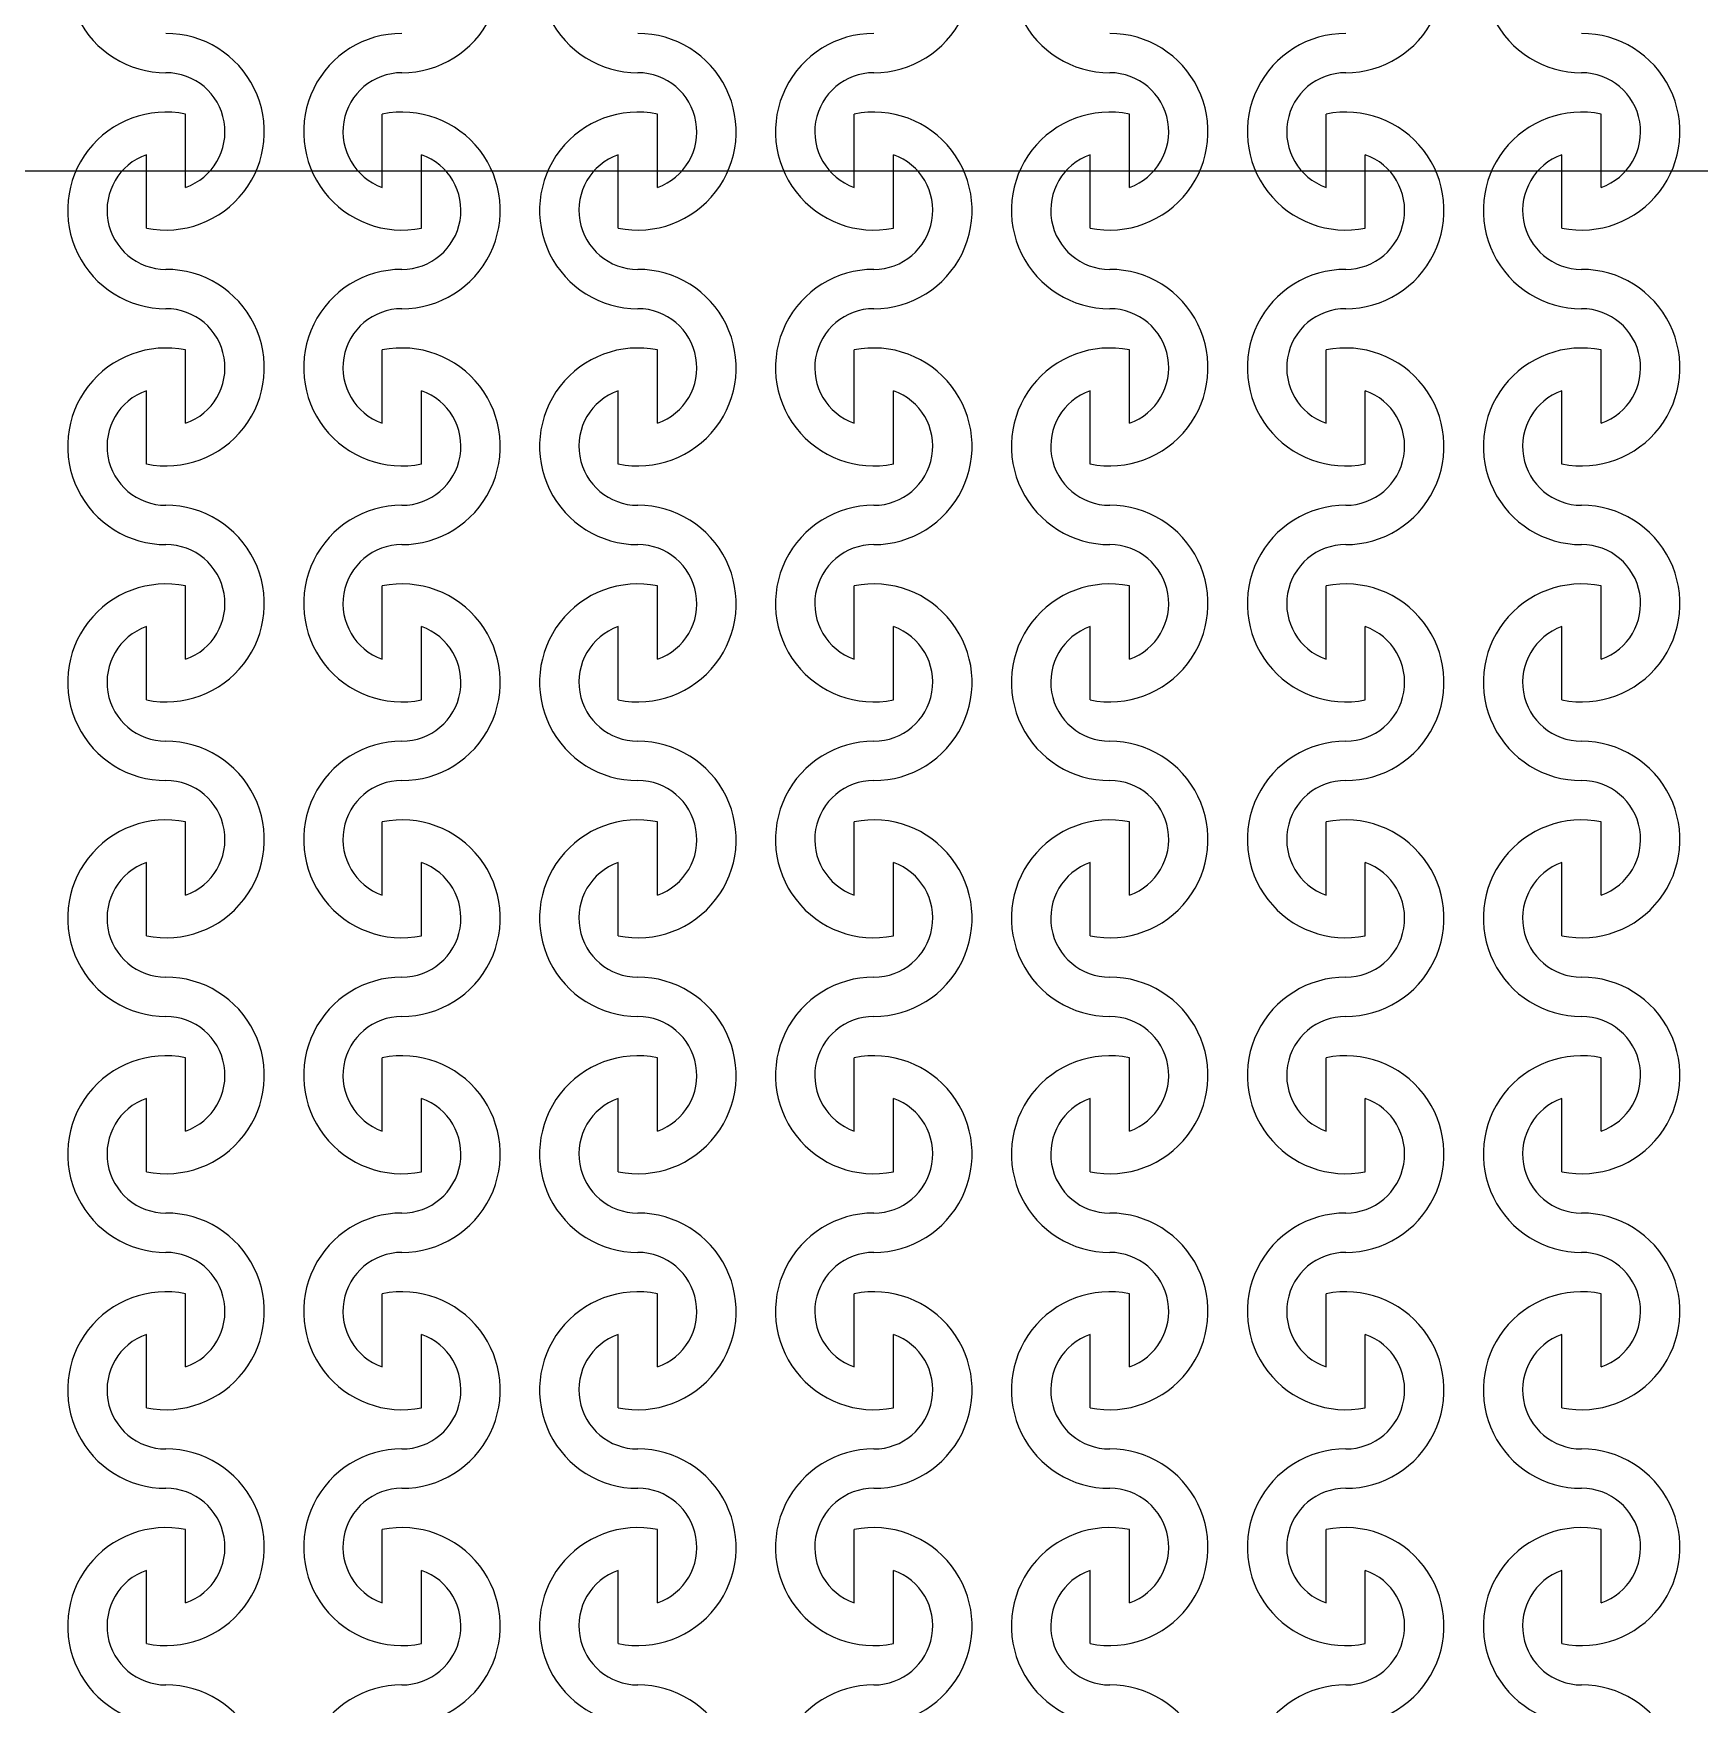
# Model space of a CAD drawing. Header units: millimetres. Extents: x 40661 to 310350, y 5158 to 133158.
# Drawn here: x 105468 to 107586, y 54871 to 56996 of the extents above; entities that cross this region are included whole.
import ezdxf

# ---------------------------------------------------------------- set-up
doc = ezdxf.new("R2010")
doc.units = ezdxf.units.MM
doc.layers.add('Clear', color=150, linetype='Continuous')

msp = doc.modelspace()

# ---------------------------------------------------------------- linework, layer by layer
msp.add_line((130991.2, 56821.1), (100329.8, 56821.1))
msp.add_line((130991.2, 56821.1), (100329.8, 56821.1))
for radius in [25000, 25000, 15000, 15000]:
    msp.add_circle((115660.5, 56821.1), radius)
at = {"layer": 'Clear'}
for p, q in [((105661.2, 56800.4), (105661.2, 56893.6)), ((105661.2, 56800.4), (105661.2, 56893.6)), ((105661.2, 56800.4), (105661.2, 56893.6)), ((105661.2, 56800.4), (105661.2, 56893.6)), ((105911.2, 56800.4), (105911.2, 56893.6)), ((105911.2, 56800.4), (105911.2, 56893.6)), ((105911.2, 56800.4), (105911.2, 56893.6)), ((105911.2, 56800.4), (105911.2, 56893.6)), ((106261.2, 56800.4), (106261.2, 56893.6)), ((106261.2, 56800.4), (106261.2, 56893.6)), ((106261.2, 56800.4), (106261.2, 56893.6)), ((106261.2, 56800.4), (106261.2, 56893.6)), ((106511.2, 56800.4), (106511.2, 56893.6)), ((106511.2, 56800.4), (106511.2, 56893.6)), ((106511.2, 56800.4), (106511.2, 56893.6)), ((106511.2, 56800.4), (106511.2, 56893.6)), ((106861.2, 56800.4), (106861.2, 56893.6)), ((106861.2, 56800.4), (106861.2, 56893.6)), ((106861.2, 56800.4), (106861.2, 56893.6)), ((106861.2, 56800.4), (106861.2, 56893.6)), ((107111.2, 56800.4), (107111.2, 56893.6)), ((107111.2, 56800.4), (107111.2, 56893.6)), ((107111.2, 56800.4), (107111.2, 56893.6)), ((107111.2, 56800.4), (107111.2, 56893.6)), ((107461.2, 56800.4), (107461.2, 56893.6)), ((107461.2, 56800.4), (107461.2, 56893.6)), ((107461.2, 56800.4), (107461.2, 56893.6)), ((107461.2, 56800.4), (107461.2, 56893.6)), ((105611.2, 56748.6), (105611.2, 56841.8)), ((105611.2, 56748.6), (105611.2, 56841.8)), ((105611.2, 56748.6), (105611.2, 56841.8)), ((105611.2, 56748.6), (105611.2, 56841.8)), ((105961.2, 56748.6), (105961.2, 56841.8)), ((105961.2, 56748.6), (105961.2, 56841.8)), ((105961.2, 56748.6), (105961.2, 56841.8)), ((105961.2, 56748.6), (105961.2, 56841.8)), ((106211.2, 56748.6), (106211.2, 56841.8)), ((106211.2, 56748.6), (106211.2, 56841.8)), ((106211.2, 56748.6), (106211.2, 56841.8)), ((106211.2, 56748.6), (106211.2, 56841.8)), ((106561.2, 56748.6), (106561.2, 56841.8)), ((106561.2, 56748.6), (106561.2, 56841.8)), ((106561.2, 56748.6), (106561.2, 56841.8)), ((106561.2, 56748.6), (106561.2, 56841.8)), ((106811.2, 56748.6), (106811.2, 56841.8)), ((106811.2, 56748.6), (106811.2, 56841.8)), ((106811.2, 56748.6), (106811.2, 56841.8)), ((106811.2, 56748.6), (106811.2, 56841.8)), ((107161.2, 56748.6), (107161.2, 56841.8)), ((107161.2, 56748.6), (107161.2, 56841.8)), ((107161.2, 56748.6), (107161.2, 56841.8)), ((107161.2, 56748.6), (107161.2, 56841.8)), ((107411.2, 56748.6), (107411.2, 56841.8)), ((107411.2, 56748.6), (107411.2, 56841.8)), ((107411.2, 56748.6), (107411.2, 56841.8)), ((107411.2, 56748.6), (107411.2, 56841.8)), ((105661.2, 56500.4), (105661.2, 56593.6)), ((105661.2, 56500.4), (105661.2, 56593.6)), ((105661.2, 56500.4), (105661.2, 56593.6)), ((105661.2, 56500.4), (105661.2, 56593.6)), ((105911.2, 56500.4), (105911.2, 56593.6)), ((105911.2, 56500.4), (105911.2, 56593.6)), ((105911.2, 56500.4), (105911.2, 56593.6)), ((105911.2, 56500.4), (105911.2, 56593.6)), ((106261.2, 56500.4), (106261.2, 56593.6)), ((106261.2, 56500.4), (106261.2, 56593.6)), ((106261.2, 56500.4), (106261.2, 56593.6)), ((106261.2, 56500.4), (106261.2, 56593.6)), ((106511.2, 56500.4), (106511.2, 56593.6)), ((106511.2, 56500.4), (106511.2, 56593.6)), ((106511.2, 56500.4), (106511.2, 56593.6)), ((106511.2, 56500.4), (106511.2, 56593.6)), ((106861.2, 56500.4), (106861.2, 56593.6)), ((106861.2, 56500.4), (106861.2, 56593.6)), ((106861.2, 56500.4), (106861.2, 56593.6)), ((106861.2, 56500.4), (106861.2, 56593.6)), ((107111.2, 56500.4), (107111.2, 56593.6)), ((107111.2, 56500.4), (107111.2, 56593.6)), ((107111.2, 56500.4), (107111.2, 56593.6)), ((107111.2, 56500.4), (107111.2, 56593.6)), ((107461.2, 56500.4), (107461.2, 56593.6)), ((107461.2, 56500.4), (107461.2, 56593.6)), ((107461.2, 56500.4), (107461.2, 56593.6)), ((107461.2, 56500.4), (107461.2, 56593.6)), ((105611.2, 56448.6), (105611.2, 56541.8)), ((105611.2, 56448.6), (105611.2, 56541.8)), ((105611.2, 56448.6), (105611.2, 56541.8)), ((105611.2, 56448.6), (105611.2, 56541.8)), ((105961.2, 56448.6), (105961.2, 56541.8)), ((105961.2, 56448.6), (105961.2, 56541.8)), ((105961.2, 56448.6), (105961.2, 56541.8)), ((105961.2, 56448.6), (105961.2, 56541.8)), ((106211.2, 56448.6), (106211.2, 56541.8)), ((106211.2, 56448.6), (106211.2, 56541.8)), ((106211.2, 56448.6), (106211.2, 56541.8)), ((106211.2, 56448.6), (106211.2, 56541.8)), ((106561.2, 56448.6), (106561.2, 56541.8)), ((106561.2, 56448.6), (106561.2, 56541.8)), ((106561.2, 56448.6), (106561.2, 56541.8)), ((106561.2, 56448.6), (106561.2, 56541.8)), ((106811.2, 56448.6), (106811.2, 56541.8)), ((106811.2, 56448.6), (106811.2, 56541.8)), ((106811.2, 56448.6), (106811.2, 56541.8)), ((106811.2, 56448.6), (106811.2, 56541.8)), ((107161.2, 56448.6), (107161.2, 56541.8)), ((107161.2, 56448.6), (107161.2, 56541.8)), ((107161.2, 56448.6), (107161.2, 56541.8)), ((107161.2, 56448.6), (107161.2, 56541.8)), ((107411.2, 56448.6), (107411.2, 56541.8)), ((107411.2, 56448.6), (107411.2, 56541.8)), ((107411.2, 56448.6), (107411.2, 56541.8)), ((107411.2, 56448.6), (107411.2, 56541.8)), ((105661.2, 56200.4), (105661.2, 56293.6)), ((105661.2, 56200.4), (105661.2, 56293.6)), ((105661.2, 56200.4), (105661.2, 56293.6)), ((105661.2, 56200.4), (105661.2, 56293.6)), ((105911.2, 56200.4), (105911.2, 56293.6)), ((105911.2, 56200.4), (105911.2, 56293.6)), ((105911.2, 56200.4), (105911.2, 56293.6)), ((105911.2, 56200.4), (105911.2, 56293.6)), ((106261.2, 56200.4), (106261.2, 56293.6)), ((106261.2, 56200.4), (106261.2, 56293.6)), ((106261.2, 56200.4), (106261.2, 56293.6)), ((106261.2, 56200.4), (106261.2, 56293.6)), ((106511.2, 56200.4), (106511.2, 56293.6)), ((106511.2, 56200.4), (106511.2, 56293.6)), ((106511.2, 56200.4), (106511.2, 56293.6)), ((106511.2, 56200.4), (106511.2, 56293.6)), ((106861.2, 56200.4), (106861.2, 56293.6)), ((106861.2, 56200.4), (106861.2, 56293.6)), ((106861.2, 56200.4), (106861.2, 56293.6)), ((106861.2, 56200.4), (106861.2, 56293.6)), ((107111.2, 56200.4), (107111.2, 56293.6)), ((107111.2, 56200.4), (107111.2, 56293.6)), ((107111.2, 56200.4), (107111.2, 56293.6)), ((107111.2, 56200.4), (107111.2, 56293.6)), ((107461.2, 56200.4), (107461.2, 56293.6)), ((107461.2, 56200.4), (107461.2, 56293.6)), ((107461.2, 56200.4), (107461.2, 56293.6)), ((107461.2, 56200.4), (107461.2, 56293.6)), ((105611.2, 56148.6), (105611.2, 56241.8)), ((105611.2, 56148.6), (105611.2, 56241.8)), ((105611.2, 56148.6), (105611.2, 56241.8)), ((105611.2, 56148.6), (105611.2, 56241.8)), ((105961.2, 56148.6), (105961.2, 56241.8)), ((105961.2, 56148.6), (105961.2, 56241.8)), ((105961.2, 56148.6), (105961.2, 56241.8)), ((105961.2, 56148.6), (105961.2, 56241.8)), ((106211.2, 56148.6), (106211.2, 56241.8)), ((106211.2, 56148.6), (106211.2, 56241.8)), ((106211.2, 56148.6), (106211.2, 56241.8)), ((106211.2, 56148.6), (106211.2, 56241.8)), ((106561.2, 56148.6), (106561.2, 56241.8)), ((106561.2, 56148.6), (106561.2, 56241.8)), ((106561.2, 56148.6), (106561.2, 56241.8)), ((106561.2, 56148.6), (106561.2, 56241.8)), ((106811.2, 56148.6), (106811.2, 56241.8)), ((106811.2, 56148.6), (106811.2, 56241.8)), ((106811.2, 56148.6), (106811.2, 56241.8)), ((106811.2, 56148.6), (106811.2, 56241.8)), ((107161.2, 56148.6), (107161.2, 56241.8)), ((107161.2, 56148.6), (107161.2, 56241.8)), ((107161.2, 56148.6), (107161.2, 56241.8)), ((107161.2, 56148.6), (107161.2, 56241.8)), ((107411.2, 56148.6), (107411.2, 56241.8)), ((107411.2, 56148.6), (107411.2, 56241.8)), ((107411.2, 56148.6), (107411.2, 56241.8)), ((107411.2, 56148.6), (107411.2, 56241.8)), ((105661.2, 55900.4), (105661.2, 55993.6)), ((105661.2, 55900.4), (105661.2, 55993.6)), ((105661.2, 55900.4), (105661.2, 55993.6)), ((105661.2, 55900.4), (105661.2, 55993.6)), ((105911.2, 55900.4), (105911.2, 55993.6)), ((105911.2, 55900.4), (105911.2, 55993.6)), ((105911.2, 55900.4), (105911.2, 55993.6)), ((105911.2, 55900.4), (105911.2, 55993.6)), ((106261.2, 55900.4), (106261.2, 55993.6)), ((106261.2, 55900.4), (106261.2, 55993.6)), ((106261.2, 55900.4), (106261.2, 55993.6)), ((106261.2, 55900.4), (106261.2, 55993.6)), ((106511.2, 55900.4), (106511.2, 55993.6)), ((106511.2, 55900.4), (106511.2, 55993.6)), ((106511.2, 55900.4), (106511.2, 55993.6)), ((106511.2, 55900.4), (106511.2, 55993.6)), ((106861.2, 55900.4), (106861.2, 55993.6)), ((106861.2, 55900.4), (106861.2, 55993.6)), ((106861.2, 55900.4), (106861.2, 55993.6)), ((106861.2, 55900.4), (106861.2, 55993.6)), ((107111.2, 55900.4), (107111.2, 55993.6)), ((107111.2, 55900.4), (107111.2, 55993.6)), ((107111.2, 55900.4), (107111.2, 55993.6)), ((107111.2, 55900.4), (107111.2, 55993.6)), ((107461.2, 55900.4), (107461.2, 55993.6)), ((107461.2, 55900.4), (107461.2, 55993.6)), ((107461.2, 55900.4), (107461.2, 55993.6)), ((107461.2, 55900.4), (107461.2, 55993.6)), ((105611.2, 55848.6), (105611.2, 55941.8)), ((105611.2, 55848.6), (105611.2, 55941.8)), ((105611.2, 55848.6), (105611.2, 55941.8)), ((105611.2, 55848.6), (105611.2, 55941.8)), ((105961.2, 55848.6), (105961.2, 55941.8)), ((105961.2, 55848.6), (105961.2, 55941.8)), ((105961.2, 55848.6), (105961.2, 55941.8)), ((105961.2, 55848.6), (105961.2, 55941.8)), ((106211.2, 55848.6), (106211.2, 55941.8)), ((106211.2, 55848.6), (106211.2, 55941.8)), ((106211.2, 55848.6), (106211.2, 55941.8)), ((106211.2, 55848.6), (106211.2, 55941.8)), ((106561.2, 55848.6), (106561.2, 55941.8)), ((106561.2, 55848.6), (106561.2, 55941.8)), ((106561.2, 55848.6), (106561.2, 55941.8)), ((106561.2, 55848.6), (106561.2, 55941.8)), ((106811.2, 55848.6), (106811.2, 55941.8)), ((106811.2, 55848.6), (106811.2, 55941.8)), ((106811.2, 55848.6), (106811.2, 55941.8)), ((106811.2, 55848.6), (106811.2, 55941.8)), ((107161.2, 55848.6), (107161.2, 55941.8)), ((107161.2, 55848.6), (107161.2, 55941.8)), ((107161.2, 55848.6), (107161.2, 55941.8)), ((107161.2, 55848.6), (107161.2, 55941.8)), ((107411.2, 55848.6), (107411.2, 55941.8)), ((107411.2, 55848.6), (107411.2, 55941.8)), ((107411.2, 55848.6), (107411.2, 55941.8)), ((107411.2, 55848.6), (107411.2, 55941.8)), ((105661.2, 55600.4), (105661.2, 55693.6)), ((105661.2, 55600.4), (105661.2, 55693.6)), ((105661.2, 55600.4), (105661.2, 55693.6)), ((105661.2, 55600.4), (105661.2, 55693.6)), ((105911.2, 55600.4), (105911.2, 55693.6)), ((105911.2, 55600.4), (105911.2, 55693.6)), ((105911.2, 55600.4), (105911.2, 55693.6)), ((105911.2, 55600.4), (105911.2, 55693.6)), ((106261.2, 55600.4), (106261.2, 55693.6)), ((106261.2, 55600.4), (106261.2, 55693.6)), ((106261.2, 55600.4), (106261.2, 55693.6)), ((106261.2, 55600.4), (106261.2, 55693.6)), ((106511.2, 55600.4), (106511.2, 55693.6)), ((106511.2, 55600.4), (106511.2, 55693.6)), ((106511.2, 55600.4), (106511.2, 55693.6)), ((106511.2, 55600.4), (106511.2, 55693.6)), ((106861.2, 55600.4), (106861.2, 55693.6)), ((106861.2, 55600.4), (106861.2, 55693.6)), ((106861.2, 55600.4), (106861.2, 55693.6)), ((106861.2, 55600.4), (106861.2, 55693.6)), ((107111.2, 55600.4), (107111.2, 55693.6)), ((107111.2, 55600.4), (107111.2, 55693.6)), ((107111.2, 55600.4), (107111.2, 55693.6)), ((107111.2, 55600.4), (107111.2, 55693.6)), ((107461.2, 55600.4), (107461.2, 55693.6)), ((107461.2, 55600.4), (107461.2, 55693.6)), ((107461.2, 55600.4), (107461.2, 55693.6)), ((107461.2, 55600.4), (107461.2, 55693.6)), ((105611.2, 55548.6), (105611.2, 55641.8)), ((105611.2, 55548.6), (105611.2, 55641.8)), ((105611.2, 55548.6), (105611.2, 55641.8)), ((105611.2, 55548.6), (105611.2, 55641.8)), ((105961.2, 55548.6), (105961.2, 55641.8)), ((105961.2, 55548.6), (105961.2, 55641.8)), ((105961.2, 55548.6), (105961.2, 55641.8)), ((105961.2, 55548.6), (105961.2, 55641.8)), ((106211.2, 55548.6), (106211.2, 55641.8)), ((106211.2, 55548.6), (106211.2, 55641.8)), ((106211.2, 55548.6), (106211.2, 55641.8)), ((106211.2, 55548.6), (106211.2, 55641.8)), ((106561.2, 55548.6), (106561.2, 55641.8)), ((106561.2, 55548.6), (106561.2, 55641.8)), ((106561.2, 55548.6), (106561.2, 55641.8)), ((106561.2, 55548.6), (106561.2, 55641.8)), ((106811.2, 55548.6), (106811.2, 55641.8)), ((106811.2, 55548.6), (106811.2, 55641.8)), ((106811.2, 55548.6), (106811.2, 55641.8)), ((106811.2, 55548.6), (106811.2, 55641.8)), ((107161.2, 55548.6), (107161.2, 55641.8)), ((107161.2, 55548.6), (107161.2, 55641.8)), ((107161.2, 55548.6), (107161.2, 55641.8)), ((107161.2, 55548.6), (107161.2, 55641.8)), ((107411.2, 55548.6), (107411.2, 55641.8)), ((107411.2, 55548.6), (107411.2, 55641.8)), ((107411.2, 55548.6), (107411.2, 55641.8)), ((107411.2, 55548.6), (107411.2, 55641.8)), ((105661.2, 55300.4), (105661.2, 55393.6)), ((105661.2, 55300.4), (105661.2, 55393.6)), ((105661.2, 55300.4), (105661.2, 55393.6)), ((105661.2, 55300.4), (105661.2, 55393.6)), ((105911.2, 55300.4), (105911.2, 55393.6)), ((105911.2, 55300.4), (105911.2, 55393.6)), ((105911.2, 55300.4), (105911.2, 55393.6)), ((105911.2, 55300.4), (105911.2, 55393.6)), ((106261.2, 55300.4), (106261.2, 55393.6)), ((106261.2, 55300.4), (106261.2, 55393.6)), ((106261.2, 55300.4), (106261.2, 55393.6)), ((106261.2, 55300.4), (106261.2, 55393.6)), ((106511.2, 55300.4), (106511.2, 55393.6)), ((106511.2, 55300.4), (106511.2, 55393.6)), ((106511.2, 55300.4), (106511.2, 55393.6)), ((106511.2, 55300.4), (106511.2, 55393.6)), ((106861.2, 55300.4), (106861.2, 55393.6)), ((106861.2, 55300.4), (106861.2, 55393.6)), ((106861.2, 55300.4), (106861.2, 55393.6)), ((106861.2, 55300.4), (106861.2, 55393.6)), ((107111.2, 55300.4), (107111.2, 55393.6)), ((107111.2, 55300.4), (107111.2, 55393.6)), ((107111.2, 55300.4), (107111.2, 55393.6)), ((107111.2, 55300.4), (107111.2, 55393.6)), ((107461.2, 55300.4), (107461.2, 55393.6)), ((107461.2, 55300.4), (107461.2, 55393.6)), ((107461.2, 55300.4), (107461.2, 55393.6)), ((107461.2, 55300.4), (107461.2, 55393.6)), ((105611.2, 55248.6), (105611.2, 55341.8)), ((105611.2, 55248.6), (105611.2, 55341.8)), ((105611.2, 55248.6), (105611.2, 55341.8)), ((105611.2, 55248.6), (105611.2, 55341.8)), ((105961.2, 55248.6), (105961.2, 55341.8)), ((105961.2, 55248.6), (105961.2, 55341.8)), ((105961.2, 55248.6), (105961.2, 55341.8)), ((105961.2, 55248.6), (105961.2, 55341.8)), ((106211.2, 55248.6), (106211.2, 55341.8)), ((106211.2, 55248.6), (106211.2, 55341.8)), ((106211.2, 55248.6), (106211.2, 55341.8)), ((106211.2, 55248.6), (106211.2, 55341.8)), ((106561.2, 55248.6), (106561.2, 55341.8)), ((106561.2, 55248.6), (106561.2, 55341.8)), ((106561.2, 55248.6), (106561.2, 55341.8)), ((106561.2, 55248.6), (106561.2, 55341.8)), ((106811.2, 55248.6), (106811.2, 55341.8)), ((106811.2, 55248.6), (106811.2, 55341.8)), ((106811.2, 55248.6), (106811.2, 55341.8)), ((106811.2, 55248.6), (106811.2, 55341.8)), ((107161.2, 55248.6), (107161.2, 55341.8)), ((107161.2, 55248.6), (107161.2, 55341.8)), ((107161.2, 55248.6), (107161.2, 55341.8)), ((107161.2, 55248.6), (107161.2, 55341.8)), ((107411.2, 55248.6), (107411.2, 55341.8)), ((107411.2, 55248.6), (107411.2, 55341.8)), ((107411.2, 55248.6), (107411.2, 55341.8)), ((107411.2, 55248.6), (107411.2, 55341.8)), ((105661.2, 55000.4), (105661.2, 55093.6)), ((105661.2, 55000.4), (105661.2, 55093.6)), ((105661.2, 55000.4), (105661.2, 55093.6)), ((105661.2, 55000.4), (105661.2, 55093.6)), ((105911.2, 55000.4), (105911.2, 55093.6)), ((105911.2, 55000.4), (105911.2, 55093.6)), ((105911.2, 55000.4), (105911.2, 55093.6)), ((105911.2, 55000.4), (105911.2, 55093.6)), ((106261.2, 55000.4), (106261.2, 55093.6)), ((106261.2, 55000.4), (106261.2, 55093.6)), ((106261.2, 55000.4), (106261.2, 55093.6)), ((106261.2, 55000.4), (106261.2, 55093.6)), ((106511.2, 55000.4), (106511.2, 55093.6)), ((106511.2, 55000.4), (106511.2, 55093.6)), ((106511.2, 55000.4), (106511.2, 55093.6)), ((106511.2, 55000.4), (106511.2, 55093.6)), ((106861.2, 55000.4), (106861.2, 55093.6)), ((106861.2, 55000.4), (106861.2, 55093.6)), ((106861.2, 55000.4), (106861.2, 55093.6)), ((106861.2, 55000.4), (106861.2, 55093.6)), ((107111.2, 55000.4), (107111.2, 55093.6)), ((107111.2, 55000.4), (107111.2, 55093.6)), ((107111.2, 55000.4), (107111.2, 55093.6)), ((107111.2, 55000.4), (107111.2, 55093.6)), ((107461.2, 55000.4), (107461.2, 55093.6)), ((107461.2, 55000.4), (107461.2, 55093.6)), ((107461.2, 55000.4), (107461.2, 55093.6)), ((107461.2, 55000.4), (107461.2, 55093.6)), ((105611.2, 54948.6), (105611.2, 55041.8)), ((105611.2, 54948.6), (105611.2, 55041.8)), ((105611.2, 54948.6), (105611.2, 55041.8)), ((105611.2, 54948.6), (105611.2, 55041.8)), ((105961.2, 54948.6), (105961.2, 55041.8)), ((105961.2, 54948.6), (105961.2, 55041.8)), ((105961.2, 54948.6), (105961.2, 55041.8)), ((105961.2, 54948.6), (105961.2, 55041.8)), ((106211.2, 54948.6), (106211.2, 55041.8)), ((106211.2, 54948.6), (106211.2, 55041.8)), ((106211.2, 54948.6), (106211.2, 55041.8)), ((106211.2, 54948.6), (106211.2, 55041.8)), ((106561.2, 54948.6), (106561.2, 55041.8)), ((106561.2, 54948.6), (106561.2, 55041.8)), ((106561.2, 54948.6), (106561.2, 55041.8)), ((106561.2, 54948.6), (106561.2, 55041.8)), ((106811.2, 54948.6), (106811.2, 55041.8)), ((106811.2, 54948.6), (106811.2, 55041.8)), ((106811.2, 54948.6), (106811.2, 55041.8)), ((106811.2, 54948.6), (106811.2, 55041.8)), ((107161.2, 54948.6), (107161.2, 55041.8)), ((107161.2, 54948.6), (107161.2, 55041.8)), ((107161.2, 54948.6), (107161.2, 55041.8)), ((107161.2, 54948.6), (107161.2, 55041.8)), ((107411.2, 54948.6), (107411.2, 55041.8)), ((107411.2, 54948.6), (107411.2, 55041.8)), ((107411.2, 54948.6), (107411.2, 55041.8)), ((107411.2, 54948.6), (107411.2, 55041.8))]:
    msp.add_line(p, q, dxfattribs=at)
for centre, radius, start, end in [((105636.2, 57071.1), 125, 78.463, 270), ((105636.2, 57071.1), 125, 78.463, 270), ((105936.2, 57071.1), 125, 270, 101.537), ((105936.2, 57071.1), 125, 270, 101.537), ((106236.2, 57071.1), 125, 78.463, 270), ((106236.2, 57071.1), 125, 78.463, 270), ((106536.2, 57071.1), 125, 270, 101.537), ((106536.2, 57071.1), 125, 270, 101.537), ((106836.2, 57071.1), 125, 78.463, 270), ((106836.2, 57071.1), 125, 78.463, 270), ((107136.2, 57071.1), 125, 270, 101.537), ((107136.2, 57071.1), 125, 270, 101.537), ((107436.2, 57071.1), 125, 78.463, 270), ((107436.2, 57071.1), 125, 78.463, 270), ((105636.2, 56871.1), 125, 258.463, 90), ((105636.2, 56871.1), 125, 258.463, 90), ((105936.2, 56871.1), 125, 90, 281.537), ((105936.2, 56871.1), 125, 90, 281.537), ((106236.2, 56871.1), 125, 258.463, 90), ((106236.2, 56871.1), 125, 258.463, 90), ((106536.2, 56871.1), 125, 90, 281.537), ((106536.2, 56871.1), 125, 90, 281.537), ((106836.2, 56871.1), 125, 258.463, 90), ((106836.2, 56871.1), 125, 258.463, 90), ((107136.2, 56871.1), 125, 90, 281.537), ((107136.2, 56871.1), 125, 90, 281.537), ((107436.2, 56871.1), 125, 258.463, 90), ((107436.2, 56871.1), 125, 258.463, 90), ((105636.2, 56871.1), 75, 289.4712, 90), ((105636.2, 56871.1), 75, 289.4712, 90), ((105936.2, 56871.1), 75, 90, 250.5288), ((105936.2, 56871.1), 75, 90, 250.5288), ((106236.2, 56871.1), 75, 289.4712, 90), ((106236.2, 56871.1), 75, 289.4712, 90), ((106536.2, 56871.1), 75, 90, 250.5288), ((106536.2, 56871.1), 75, 90, 250.5288), ((106836.2, 56871.1), 75, 289.4712, 90), ((106836.2, 56871.1), 75, 289.4712, 90), ((107136.2, 56871.1), 75, 90, 250.5288), ((107136.2, 56871.1), 75, 90, 250.5288), ((107436.2, 56871.1), 75, 289.4712, 90), ((107436.2, 56871.1), 75, 289.4712, 90), ((105636.2, 56771.1), 125, 78.463, 270), ((105636.2, 56771.1), 125, 78.463, 270), ((105936.2, 56771.1), 125, 270, 101.537), ((105936.2, 56771.1), 125, 270, 101.537), ((106236.2, 56771.1), 125, 78.463, 270), ((106236.2, 56771.1), 125, 78.463, 270), ((106536.2, 56771.1), 125, 270, 101.537), ((106536.2, 56771.1), 125, 270, 101.537), ((106836.2, 56771.1), 125, 78.463, 270), ((106836.2, 56771.1), 125, 78.463, 270), ((107136.2, 56771.1), 125, 270, 101.537), ((107136.2, 56771.1), 125, 270, 101.537), ((107436.2, 56771.1), 125, 78.463, 270), ((107436.2, 56771.1), 125, 78.463, 270), ((105636.2, 56771.1), 75, 109.4712, 270), ((105636.2, 56771.1), 75, 109.4712, 270), ((105936.2, 56771.1), 75, 270, 70.5288), ((105936.2, 56771.1), 75, 270, 70.5288), ((106236.2, 56771.1), 75, 109.4712, 270), ((106236.2, 56771.1), 75, 109.4712, 270), ((106536.2, 56771.1), 75, 270, 70.5288), ((106536.2, 56771.1), 75, 270, 70.5288), ((106836.2, 56771.1), 75, 109.4712, 270), ((106836.2, 56771.1), 75, 109.4712, 270), ((107136.2, 56771.1), 75, 270, 70.5288), ((107136.2, 56771.1), 75, 270, 70.5288), ((107436.2, 56771.1), 75, 109.4712, 270), ((107436.2, 56771.1), 75, 109.4712, 270), ((105636.2, 56571.1), 125, 258.463, 90), ((105636.2, 56571.1), 125, 258.463, 90), ((105936.2, 56571.1), 125, 90, 281.537), ((105936.2, 56571.1), 125, 90, 281.537), ((106236.2, 56571.1), 125, 258.463, 90), ((106236.2, 56571.1), 125, 258.463, 90), ((106536.2, 56571.1), 125, 90, 281.537), ((106536.2, 56571.1), 125, 90, 281.537), ((106836.2, 56571.1), 125, 258.463, 90), ((106836.2, 56571.1), 125, 258.463, 90), ((107136.2, 56571.1), 125, 90, 281.537), ((107136.2, 56571.1), 125, 90, 281.537), ((107436.2, 56571.1), 125, 258.463, 90), ((107436.2, 56571.1), 125, 258.463, 90), ((105636.2, 56571.1), 75, 289.4712, 90), ((105636.2, 56571.1), 75, 289.4712, 90), ((105936.2, 56571.1), 75, 90, 250.5288), ((105936.2, 56571.1), 75, 90, 250.5288), ((106236.2, 56571.1), 75, 289.4712, 90), ((106236.2, 56571.1), 75, 289.4712, 90), ((106536.2, 56571.1), 75, 90, 250.5288), ((106536.2, 56571.1), 75, 90, 250.5288), ((106836.2, 56571.1), 75, 289.4712, 90), ((106836.2, 56571.1), 75, 289.4712, 90), ((107136.2, 56571.1), 75, 90, 250.5288), ((107136.2, 56571.1), 75, 90, 250.5288), ((107436.2, 56571.1), 75, 289.4712, 90), ((107436.2, 56571.1), 75, 289.4712, 90), ((105636.2, 56471.1), 125, 78.463, 270), ((105636.2, 56471.1), 125, 78.463, 270), ((105936.2, 56471.1), 125, 270, 101.537), ((105936.2, 56471.1), 125, 270, 101.537), ((106236.2, 56471.1), 125, 78.463, 270), ((106236.2, 56471.1), 125, 78.463, 270), ((106536.2, 56471.1), 125, 270, 101.537), ((106536.2, 56471.1), 125, 270, 101.537), ((106836.2, 56471.1), 125, 78.463, 270), ((106836.2, 56471.1), 125, 78.463, 270), ((107136.2, 56471.1), 125, 270, 101.537), ((107136.2, 56471.1), 125, 270, 101.537), ((107436.2, 56471.1), 125, 78.463, 270), ((107436.2, 56471.1), 125, 78.463, 270), ((105636.2, 56471.1), 75, 109.4712, 270), ((105636.2, 56471.1), 75, 109.4712, 270), ((105936.2, 56471.1), 75, 270, 70.5288), ((105936.2, 56471.1), 75, 270, 70.5288), ((106236.2, 56471.1), 75, 109.4712, 270), ((106236.2, 56471.1), 75, 109.4712, 270), ((106536.2, 56471.1), 75, 270, 70.5288), ((106536.2, 56471.1), 75, 270, 70.5288), ((106836.2, 56471.1), 75, 109.4712, 270), ((106836.2, 56471.1), 75, 109.4712, 270), ((107136.2, 56471.1), 75, 270, 70.5288), ((107136.2, 56471.1), 75, 270, 70.5288), ((107436.2, 56471.1), 75, 109.4712, 270), ((107436.2, 56471.1), 75, 109.4712, 270), ((105636.2, 56271.1), 125, 258.463, 90), ((105636.2, 56271.1), 125, 258.463, 90), ((105936.2, 56271.1), 125, 90, 281.537), ((105936.2, 56271.1), 125, 90, 281.537), ((106236.2, 56271.1), 125, 258.463, 90), ((106236.2, 56271.1), 125, 258.463, 90), ((106536.2, 56271.1), 125, 90, 281.537), ((106536.2, 56271.1), 125, 90, 281.537), ((106836.2, 56271.1), 125, 258.463, 90), ((106836.2, 56271.1), 125, 258.463, 90), ((107136.2, 56271.1), 125, 90, 281.537), ((107136.2, 56271.1), 125, 90, 281.537), ((107436.2, 56271.1), 125, 258.463, 90), ((107436.2, 56271.1), 125, 258.463, 90), ((105636.2, 56271.1), 75, 289.4712, 90), ((105636.2, 56271.1), 75, 289.4712, 90), ((105936.2, 56271.1), 75, 90, 250.5288), ((105936.2, 56271.1), 75, 90, 250.5288), ((106236.2, 56271.1), 75, 289.4712, 90), ((106236.2, 56271.1), 75, 289.4712, 90), ((106536.2, 56271.1), 75, 90, 250.5288), ((106536.2, 56271.1), 75, 90, 250.5288), ((106836.2, 56271.1), 75, 289.4712, 90), ((106836.2, 56271.1), 75, 289.4712, 90), ((107136.2, 56271.1), 75, 90, 250.5288), ((107136.2, 56271.1), 75, 90, 250.5288), ((107436.2, 56271.1), 75, 289.4712, 90), ((107436.2, 56271.1), 75, 289.4712, 90), ((105636.2, 56171.1), 125, 78.463, 270), ((105636.2, 56171.1), 125, 78.463, 270), ((105936.2, 56171.1), 125, 270, 101.537), ((105936.2, 56171.1), 125, 270, 101.537), ((106236.2, 56171.1), 125, 78.463, 270), ((106236.2, 56171.1), 125, 78.463, 270), ((106536.2, 56171.1), 125, 270, 101.537), ((106536.2, 56171.1), 125, 270, 101.537), ((106836.2, 56171.1), 125, 78.463, 270), ((106836.2, 56171.1), 125, 78.463, 270), ((107136.2, 56171.1), 125, 270, 101.537), ((107136.2, 56171.1), 125, 270, 101.537), ((107436.2, 56171.1), 125, 78.463, 270), ((107436.2, 56171.1), 125, 78.463, 270), ((105636.2, 56171.1), 75, 109.4712, 270), ((105636.2, 56171.1), 75, 109.4712, 270), ((105936.2, 56171.1), 75, 270, 70.5288), ((105936.2, 56171.1), 75, 270, 70.5288), ((106236.2, 56171.1), 75, 109.4712, 270), ((106236.2, 56171.1), 75, 109.4712, 270), ((106536.2, 56171.1), 75, 270, 70.5288), ((106536.2, 56171.1), 75, 270, 70.5288), ((106836.2, 56171.1), 75, 109.4712, 270), ((106836.2, 56171.1), 75, 109.4712, 270), ((107136.2, 56171.1), 75, 270, 70.5288), ((107136.2, 56171.1), 75, 270, 70.5288), ((107436.2, 56171.1), 75, 109.4712, 270), ((107436.2, 56171.1), 75, 109.4712, 270), ((105636.2, 55971.1), 125, 258.463, 90), ((105636.2, 55971.1), 125, 258.463, 90), ((105936.2, 55971.1), 125, 90, 281.537), ((105936.2, 55971.1), 125, 90, 281.537), ((106236.2, 55971.1), 125, 258.463, 90), ((106236.2, 55971.1), 125, 258.463, 90), ((106536.2, 55971.1), 125, 90, 281.537), ((106536.2, 55971.1), 125, 90, 281.537), ((106836.2, 55971.1), 125, 258.463, 90), ((106836.2, 55971.1), 125, 258.463, 90), ((107136.2, 55971.1), 125, 90, 281.537), ((107136.2, 55971.1), 125, 90, 281.537), ((107436.2, 55971.1), 125, 258.463, 90), ((107436.2, 55971.1), 125, 258.463, 90), ((105636.2, 55971.1), 75, 289.4712, 90), ((105636.2, 55971.1), 75, 289.4712, 90), ((105936.2, 55971.1), 75, 90, 250.5288), ((105936.2, 55971.1), 75, 90, 250.5288), ((106236.2, 55971.1), 75, 289.4712, 90), ((106236.2, 55971.1), 75, 289.4712, 90), ((106536.2, 55971.1), 75, 90, 250.5288), ((106536.2, 55971.1), 75, 90, 250.5288), ((106836.2, 55971.1), 75, 289.4712, 90), ((106836.2, 55971.1), 75, 289.4712, 90), ((107136.2, 55971.1), 75, 90, 250.5288), ((107136.2, 55971.1), 75, 90, 250.5288), ((107436.2, 55971.1), 75, 289.4712, 90), ((107436.2, 55971.1), 75, 289.4712, 90), ((105636.2, 55871.1), 125, 78.463, 270), ((105636.2, 55871.1), 125, 78.463, 270), ((105936.2, 55871.1), 125, 270, 101.537), ((105936.2, 55871.1), 125, 270, 101.537), ((106236.2, 55871.1), 125, 78.463, 270), ((106236.2, 55871.1), 125, 78.463, 270), ((106536.2, 55871.1), 125, 270, 101.537), ((106536.2, 55871.1), 125, 270, 101.537), ((106836.2, 55871.1), 125, 78.463, 270), ((106836.2, 55871.1), 125, 78.463, 270), ((107136.2, 55871.1), 125, 270, 101.537), ((107136.2, 55871.1), 125, 270, 101.537), ((107436.2, 55871.1), 125, 78.463, 270), ((107436.2, 55871.1), 125, 78.463, 270), ((105636.2, 55871.1), 75, 109.4712, 270), ((105636.2, 55871.1), 75, 109.4712, 270), ((105936.2, 55871.1), 75, 270, 70.5288), ((105936.2, 55871.1), 75, 270, 70.5288), ((106236.2, 55871.1), 75, 109.4712, 270), ((106236.2, 55871.1), 75, 109.4712, 270), ((106536.2, 55871.1), 75, 270, 70.5288), ((106536.2, 55871.1), 75, 270, 70.5288), ((106836.2, 55871.1), 75, 109.4712, 270), ((106836.2, 55871.1), 75, 109.4712, 270), ((107136.2, 55871.1), 75, 270, 70.5288), ((107136.2, 55871.1), 75, 270, 70.5288), ((107436.2, 55871.1), 75, 109.4712, 270), ((107436.2, 55871.1), 75, 109.4712, 270), ((105636.2, 55671.1), 125, 258.463, 90), ((105636.2, 55671.1), 125, 258.463, 90), ((105936.2, 55671.1), 125, 90, 281.537), ((105936.2, 55671.1), 125, 90, 281.537), ((106236.2, 55671.1), 125, 258.463, 90), ((106236.2, 55671.1), 125, 258.463, 90), ((106536.2, 55671.1), 125, 90, 281.537), ((106536.2, 55671.1), 125, 90, 281.537), ((106836.2, 55671.1), 125, 258.463, 90), ((106836.2, 55671.1), 125, 258.463, 90), ((107136.2, 55671.1), 125, 90, 281.537), ((107136.2, 55671.1), 125, 90, 281.537), ((107436.2, 55671.1), 125, 258.463, 90), ((107436.2, 55671.1), 125, 258.463, 90), ((105636.2, 55671.1), 75, 289.4712, 90), ((105636.2, 55671.1), 75, 289.4712, 90), ((105936.2, 55671.1), 75, 90, 250.5288), ((105936.2, 55671.1), 75, 90, 250.5288), ((106236.2, 55671.1), 75, 289.4712, 90), ((106236.2, 55671.1), 75, 289.4712, 90), ((106536.2, 55671.1), 75, 90, 250.5288), ((106536.2, 55671.1), 75, 90, 250.5288), ((106836.2, 55671.1), 75, 289.4712, 90), ((106836.2, 55671.1), 75, 289.4712, 90), ((107136.2, 55671.1), 75, 90, 250.5288), ((107136.2, 55671.1), 75, 90, 250.5288), ((107436.2, 55671.1), 75, 289.4712, 90), ((107436.2, 55671.1), 75, 289.4712, 90), ((105636.2, 55571.1), 125, 78.463, 270), ((105636.2, 55571.1), 125, 78.463, 270), ((105936.2, 55571.1), 125, 270, 101.537), ((105936.2, 55571.1), 125, 270, 101.537), ((106236.2, 55571.1), 125, 78.463, 270), ((106236.2, 55571.1), 125, 78.463, 270), ((106536.2, 55571.1), 125, 270, 101.537), ((106536.2, 55571.1), 125, 270, 101.537), ((106836.2, 55571.1), 125, 78.463, 270), ((106836.2, 55571.1), 125, 78.463, 270), ((107136.2, 55571.1), 125, 270, 101.537), ((107136.2, 55571.1), 125, 270, 101.537), ((107436.2, 55571.1), 125, 78.463, 270), ((107436.2, 55571.1), 125, 78.463, 270), ((105636.2, 55571.1), 75, 109.4712, 270), ((105636.2, 55571.1), 75, 109.4712, 270), ((105936.2, 55571.1), 75, 270, 70.5288), ((105936.2, 55571.1), 75, 270, 70.5288), ((106236.2, 55571.1), 75, 109.4712, 270), ((106236.2, 55571.1), 75, 109.4712, 270), ((106536.2, 55571.1), 75, 270, 70.5288), ((106536.2, 55571.1), 75, 270, 70.5288), ((106836.2, 55571.1), 75, 109.4712, 270), ((106836.2, 55571.1), 75, 109.4712, 270), ((107136.2, 55571.1), 75, 270, 70.5288), ((107136.2, 55571.1), 75, 270, 70.5288), ((107436.2, 55571.1), 75, 109.4712, 270), ((107436.2, 55571.1), 75, 109.4712, 270), ((105636.2, 55371.1), 125, 258.463, 90), ((105636.2, 55371.1), 125, 258.463, 90), ((105936.2, 55371.1), 125, 90, 281.537), ((105936.2, 55371.1), 125, 90, 281.537), ((106236.2, 55371.1), 125, 258.463, 90), ((106236.2, 55371.1), 125, 258.463, 90), ((106536.2, 55371.1), 125, 90, 281.537), ((106536.2, 55371.1), 125, 90, 281.537), ((106836.2, 55371.1), 125, 258.463, 90), ((106836.2, 55371.1), 125, 258.463, 90), ((107136.2, 55371.1), 125, 90, 281.537), ((107136.2, 55371.1), 125, 90, 281.537), ((107436.2, 55371.1), 125, 258.463, 90), ((107436.2, 55371.1), 125, 258.463, 90), ((105636.2, 55371.1), 75, 289.4712, 90), ((105636.2, 55371.1), 75, 289.4712, 90), ((105936.2, 55371.1), 75, 90, 250.5288), ((105936.2, 55371.1), 75, 90, 250.5288), ((106236.2, 55371.1), 75, 289.4712, 90), ((106236.2, 55371.1), 75, 289.4712, 90), ((106536.2, 55371.1), 75, 90, 250.5288), ((106536.2, 55371.1), 75, 90, 250.5288), ((106836.2, 55371.1), 75, 289.4712, 90), ((106836.2, 55371.1), 75, 289.4712, 90), ((107136.2, 55371.1), 75, 90, 250.5288), ((107136.2, 55371.1), 75, 90, 250.5288), ((107436.2, 55371.1), 75, 289.4712, 90), ((107436.2, 55371.1), 75, 289.4712, 90), ((105636.2, 55271.1), 125, 78.463, 270), ((105636.2, 55271.1), 125, 78.463, 270), ((105936.2, 55271.1), 125, 270, 101.537), ((105936.2, 55271.1), 125, 270, 101.537), ((106236.2, 55271.1), 125, 78.463, 270), ((106236.2, 55271.1), 125, 78.463, 270), ((106536.2, 55271.1), 125, 270, 101.537), ((106536.2, 55271.1), 125, 270, 101.537), ((106836.2, 55271.1), 125, 78.463, 270), ((106836.2, 55271.1), 125, 78.463, 270), ((107136.2, 55271.1), 125, 270, 101.537), ((107136.2, 55271.1), 125, 270, 101.537), ((107436.2, 55271.1), 125, 78.463, 270), ((107436.2, 55271.1), 125, 78.463, 270), ((105636.2, 55271.1), 75, 109.4712, 270), ((105636.2, 55271.1), 75, 109.4712, 270), ((105936.2, 55271.1), 75, 270, 70.5288), ((105936.2, 55271.1), 75, 270, 70.5288), ((106236.2, 55271.1), 75, 109.4712, 270), ((106236.2, 55271.1), 75, 109.4712, 270), ((106536.2, 55271.1), 75, 270, 70.5288), ((106536.2, 55271.1), 75, 270, 70.5288), ((106836.2, 55271.1), 75, 109.4712, 270), ((106836.2, 55271.1), 75, 109.4712, 270), ((107136.2, 55271.1), 75, 270, 70.5288), ((107136.2, 55271.1), 75, 270, 70.5288), ((107436.2, 55271.1), 75, 109.4712, 270), ((107436.2, 55271.1), 75, 109.4712, 270), ((105636.2, 55071.1), 125, 258.463, 90), ((105636.2, 55071.1), 125, 258.463, 90), ((105936.2, 55071.1), 125, 90, 281.537), ((105936.2, 55071.1), 125, 90, 281.537), ((106236.2, 55071.1), 125, 258.463, 90), ((106236.2, 55071.1), 125, 258.463, 90), ((106536.2, 55071.1), 125, 90, 281.537), ((106536.2, 55071.1), 125, 90, 281.537), ((106836.2, 55071.1), 125, 258.463, 90), ((106836.2, 55071.1), 125, 258.463, 90), ((107136.2, 55071.1), 125, 90, 281.537), ((107136.2, 55071.1), 125, 90, 281.537), ((107436.2, 55071.1), 125, 258.463, 90), ((107436.2, 55071.1), 125, 258.463, 90), ((105636.2, 55071.1), 75, 289.4712, 90), ((105636.2, 55071.1), 75, 289.4712, 90), ((105936.2, 55071.1), 75, 90, 250.5288), ((105936.2, 55071.1), 75, 90, 250.5288), ((106236.2, 55071.1), 75, 289.4712, 90), ((106236.2, 55071.1), 75, 289.4712, 90), ((106536.2, 55071.1), 75, 90, 250.5288), ((106536.2, 55071.1), 75, 90, 250.5288), ((106836.2, 55071.1), 75, 289.4712, 90), ((106836.2, 55071.1), 75, 289.4712, 90), ((107136.2, 55071.1), 75, 90, 250.5288), ((107136.2, 55071.1), 75, 90, 250.5288), ((107436.2, 55071.1), 75, 289.4712, 90), ((107436.2, 55071.1), 75, 289.4712, 90), ((105636.2, 54971.1), 125, 78.463, 270), ((105636.2, 54971.1), 125, 78.463, 270), ((105936.2, 54971.1), 125, 270, 101.537), ((105936.2, 54971.1), 125, 270, 101.537), ((106236.2, 54971.1), 125, 78.463, 270), ((106236.2, 54971.1), 125, 78.463, 270), ((106536.2, 54971.1), 125, 270, 101.537), ((106536.2, 54971.1), 125, 270, 101.537), ((106836.2, 54971.1), 125, 78.463, 270), ((106836.2, 54971.1), 125, 78.463, 270), ((107136.2, 54971.1), 125, 270, 101.537), ((107136.2, 54971.1), 125, 270, 101.537), ((107436.2, 54971.1), 125, 78.463, 270), ((107436.2, 54971.1), 125, 78.463, 270), ((105636.2, 54971.1), 75, 109.4712, 270), ((105636.2, 54971.1), 75, 109.4712, 270), ((105936.2, 54971.1), 75, 270, 70.5288), ((105936.2, 54971.1), 75, 270, 70.5288), ((106236.2, 54971.1), 75, 109.4712, 270), ((106236.2, 54971.1), 75, 109.4712, 270), ((106536.2, 54971.1), 75, 270, 70.5288), ((106536.2, 54971.1), 75, 270, 70.5288), ((106836.2, 54971.1), 75, 109.4712, 270), ((106836.2, 54971.1), 75, 109.4712, 270), ((107136.2, 54971.1), 75, 270, 70.5288), ((107136.2, 54971.1), 75, 270, 70.5288), ((107436.2, 54971.1), 75, 109.4712, 270), ((107436.2, 54971.1), 75, 109.4712, 270), ((105636.2, 54771.1), 125, 258.463, 90), ((105636.2, 54771.1), 125, 258.463, 90), ((105936.2, 54771.1), 125, 90, 281.537), ((105936.2, 54771.1), 125, 90, 281.537), ((106236.2, 54771.1), 125, 258.463, 90), ((106236.2, 54771.1), 125, 258.463, 90), ((106536.2, 54771.1), 125, 90, 281.537), ((106536.2, 54771.1), 125, 90, 281.537), ((106836.2, 54771.1), 125, 258.463, 90), ((106836.2, 54771.1), 125, 258.463, 90), ((107136.2, 54771.1), 125, 90, 281.537), ((107136.2, 54771.1), 125, 90, 281.537), ((107436.2, 54771.1), 125, 258.463, 90), ((107436.2, 54771.1), 125, 258.463, 90)]:
    msp.add_arc(centre, radius, start, end, dxfattribs=at)

doc.saveas('drawing.dxf')
